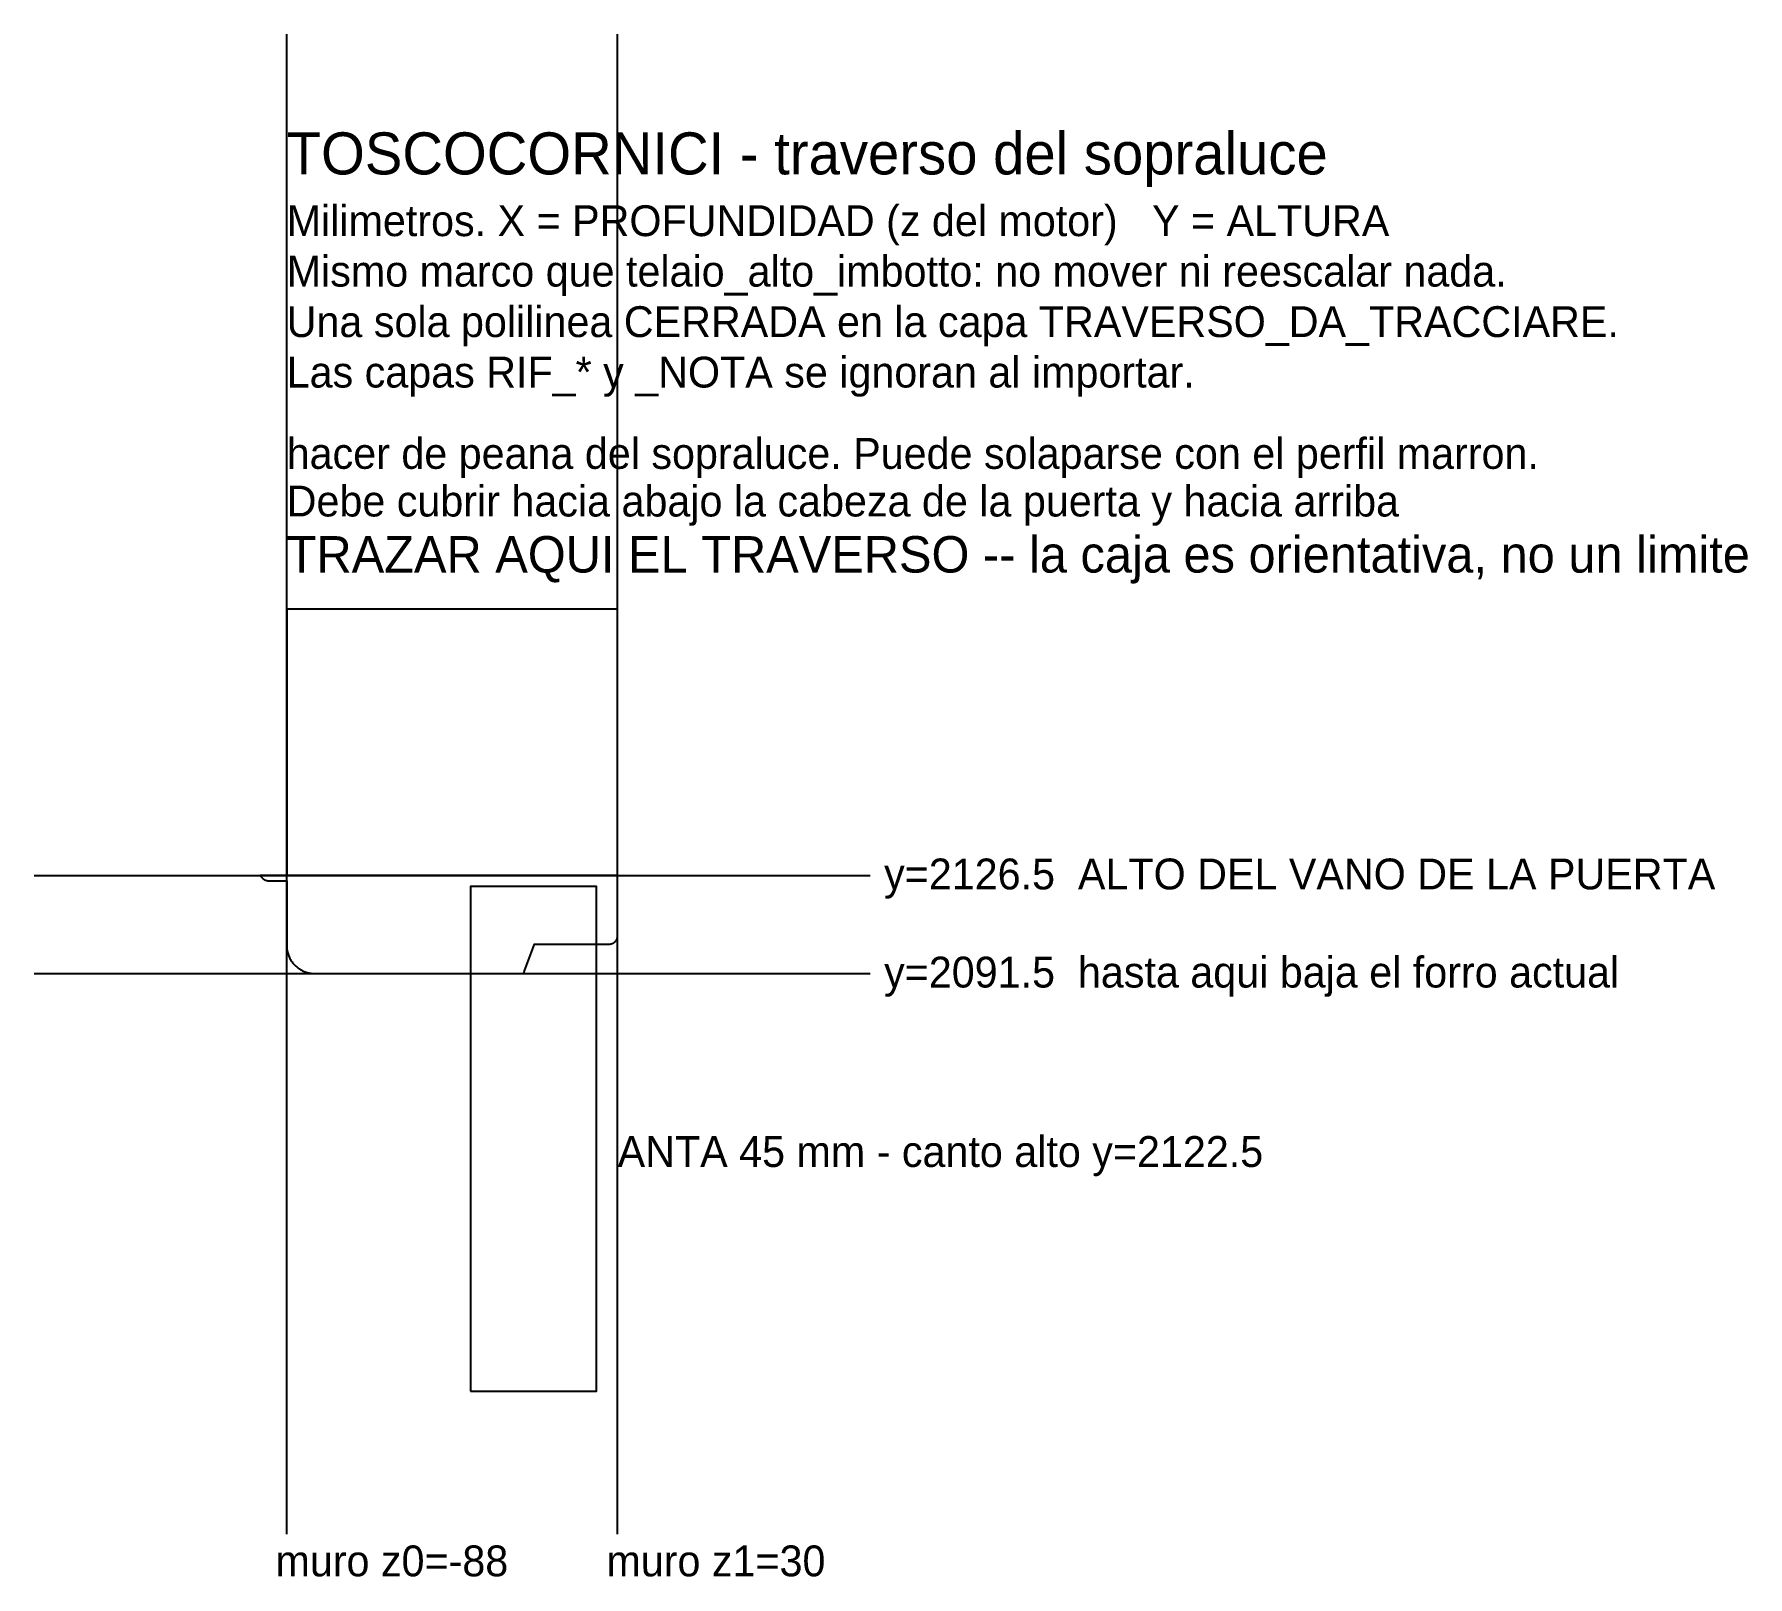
# Model space of a CAD drawing. Header units: millimetres. Extents: x -178 to 433, y 1876 to 2426.
import ezdxf

# ---------------------------------------------------------------- set-up
doc = ezdxf.new("R2010")
doc.units = ezdxf.units.MM
for name, color, linetype in [('_NOTA', 7, 'CONTINUOUS'), ('RIF_ANTA', 3, 'CONTINUOUS'), ('RIF_CAPOTELAIO', 8, 'CONTINUOUS'), ('RIF_MURO', 5, 'CONTINUOUS'), ('RIF_QUOTE', 1, 'CONTINUOUS'), ('TRAVERSO_DA_TRACCIARE', 2, 'CONTINUOUS')]:
    doc.layers.add(name, color=color, linetype=linetype)

msp = doc.modelspace()

# ---------------------------------------------------------------- linework, layer by layer
at = {"layer": 'RIF_ANTA'}
msp.add_lwpolyline([(-22.5, 1942.5), (22.5, 1942.5), (22.5, 2122.5), (-22.5, 2122.5)], close=True, dxfattribs=at)
at = {"layer": 'RIF_CAPOTELAIO'}
msp.add_lwpolyline([(-78, 2091.5), (-4.2, 2091.5), (-4.165, 2091.501), (-4.13, 2091.502), (-4.096, 2091.505), (-4.061, 2091.51), (-4.026, 2091.515), (-3.992, 2091.522), (-3.958, 2091.53), (-3.924, 2091.539), (-3.891, 2091.549), (-3.858, 2091.56), (-3.825, 2091.573), (-3.793, 2091.586), (-3.762, 2091.601), (-3.731, 2091.617), (-3.7, 2091.634), (-3.67, 2091.652), (-3.641, 2091.671), (-3.612, 2091.691), (-3.584, 2091.712), (-3.557, 2091.734), (-3.531, 2091.757), (-3.505, 2091.781), (-3.481, 2091.805), (-3.457, 2091.831), (-3.434, 2091.857), (-3.412, 2091.884), (-3.391, 2091.912), (-3.371, 2091.941), (-3.352, 2091.97), (-3.334, 2092), (-3.317, 2092.031), (-3.301, 2092.062), (-3.287, 2092.093), (-3.273, 2092.125), (-3.26, 2092.158), (-3.249, 2092.191), (-3.239, 2092.224), (-3.23, 2092.258), (-3.222, 2092.292), (-3.215, 2092.326), (-3.21, 2092.361), (-3.206, 2092.395), (-3.203, 2092.43), (-3.201, 2092.465), (-3.2, 2092.5), (0.3, 2102), (27, 2102), (27.105, 2102.002), (27.209, 2102.007), (27.313, 2102.016), (27.417, 2102.029), (27.521, 2102.046), (27.624, 2102.066), (27.726, 2102.089), (27.827, 2102.116), (27.927, 2102.147), (28.026, 2102.181), (28.124, 2102.218), (28.22, 2102.259), (28.315, 2102.304), (28.408, 2102.351), (28.5, 2102.402), (28.59, 2102.456), (28.677, 2102.513), (28.763, 2102.573), (28.847, 2102.636), (28.928, 2102.702), (29.007, 2102.771), (29.084, 2102.842), (29.158, 2102.916), (29.229, 2102.993), (29.298, 2103.072), (29.364, 2103.153), (29.427, 2103.237), (29.487, 2103.322), (29.544, 2103.41), (29.598, 2103.5), (29.649, 2103.592), (29.696, 2103.685), (29.741, 2103.78), (29.781, 2103.876), (29.819, 2103.974), (29.853, 2104.073), (29.884, 2104.173), (29.911, 2104.274), (29.934, 2104.376), (29.954, 2104.479), (29.971, 2104.582), (29.983, 2104.686), (29.993, 2104.791), (29.998, 2104.895), (30, 2105), (30, 2126.5), (-97.464, 2126.5), (-97.392, 2126.38), (-97.316, 2126.263), (-97.236, 2126.149), (-97.152, 2126.037), (-97.064, 2125.929), (-96.973, 2125.823), (-96.878, 2125.721), (-96.779, 2125.623), (-96.677, 2125.527), (-96.571, 2125.436), (-96.463, 2125.348), (-96.351, 2125.264), (-96.237, 2125.184), (-96.12, 2125.108), (-96, 2125.036), (-95.878, 2124.968), (-95.754, 2124.905), (-95.627, 2124.846), (-95.499, 2124.791), (-95.368, 2124.741), (-95.236, 2124.696), (-95.103, 2124.655), (-94.968, 2124.619), (-94.832, 2124.587), (-94.695, 2124.561), (-94.557, 2124.539), (-94.418, 2124.522), (-94.279, 2124.51), (-94.14, 2124.502), (-94, 2124.5), (-88, 2124.5), (-88, 2101.5), (-87.994, 2101.151), (-87.976, 2100.802), (-87.945, 2100.455), (-87.903, 2100.108), (-87.848, 2099.764), (-87.782, 2099.421), (-87.703, 2099.081), (-87.613, 2098.744), (-87.511, 2098.41), (-87.397, 2098.08), (-87.272, 2097.754), (-87.136, 2097.433), (-86.988, 2097.116), (-86.83, 2096.805), (-86.66, 2096.5), (-86.481, 2096.201), (-86.291, 2095.908), (-86.09, 2095.622), (-85.88, 2095.343), (-85.661, 2095.072), (-85.432, 2094.809), (-85.194, 2094.553), (-84.947, 2094.307), (-84.691, 2094.069), (-84.428, 2093.84), (-84.157, 2093.62), (-83.878, 2093.41), (-83.592, 2093.21), (-83.299, 2093.02), (-83, 2092.84), (-82.695, 2092.671), (-82.384, 2092.512), (-82.068, 2092.365), (-81.746, 2092.228), (-81.42, 2092.103), (-81.09, 2091.989), (-80.757, 2091.887), (-80.419, 2091.797), (-80.079, 2091.719), (-79.737, 2091.652), (-79.392, 2091.597), (-79.045, 2091.555), (-78.698, 2091.524), (-78.349, 2091.506)], close=True, dxfattribs=at)
at = {"layer": 'RIF_MURO'}
for p, q in [((-88, 1891.5), (-88, 2426.5)), ((30, 1891.5), (30, 2426.5))]:
    msp.add_line(p, q, dxfattribs=at)
at = {"layer": 'RIF_QUOTE'}
for p, q in [((-178, 2126.5), (120, 2126.5)), ((-178, 2091.5), (120, 2091.5))]:
    msp.add_line(p, q, dxfattribs=at)
at = {"layer": 'TRAVERSO_DA_TRACCIARE'}
msp.add_lwpolyline([(-88, 2126.5), (30, 2126.5), (30, 2221.5), (-88, 2221.5)], close=True, dxfattribs=at)

# ---------------------------------------------------------------- texts
at = {"layer": '_NOTA'}
for s, height, p in [('TOSCOCORNICI - traverso del sopraluce', 15, (-88, 2376.5)), ('Milimetros. X = PROFUNDIDAD (z del motor)   Y = ALTURA', 11, (-88, 2354.5)), ('Mismo marco que telaio_alto_imbotto: no mover ni reescalar nada.', 11, (-88, 2336.5)), ('Una sola polilinea CERRADA en la capa TRAVERSO_DA_TRACCIARE.', 11, (-88, 2318.5)), ('Las capas RIF_* y _NOTA se ignoran al importar.', 11, (-88, 2300.5)), ('hacer de peana del sopraluce. Puede solaparse con el perfil marron.', 11, (-88, 2271.5)), ('Debe cubrir hacia abajo la cabeza de la puerta y hacia arriba', 11, (-88, 2254.5)), ('TRAZAR AQUI EL TRAVERSO -- la caja es orientativa, no un limite', 13, (-88, 2234.5)), ('y=2126.5  ALTO DEL VANO DE LA PUERTA', 11, (125, 2121.5)), ('y=2091.5  hasta aqui baja el forro actual', 11, (125, 2086.5)), ('ANTA 45 mm - canto alto y=2122.5', 11, (30, 2022.5)), ('muro z0=-88', 11, (-92, 1876.5)), ('muro z1=30', 11, (26, 1876.5))]:
    msp.add_text(s, height=height, dxfattribs=at).set_placement(p)

doc.saveas('drawing.dxf')
